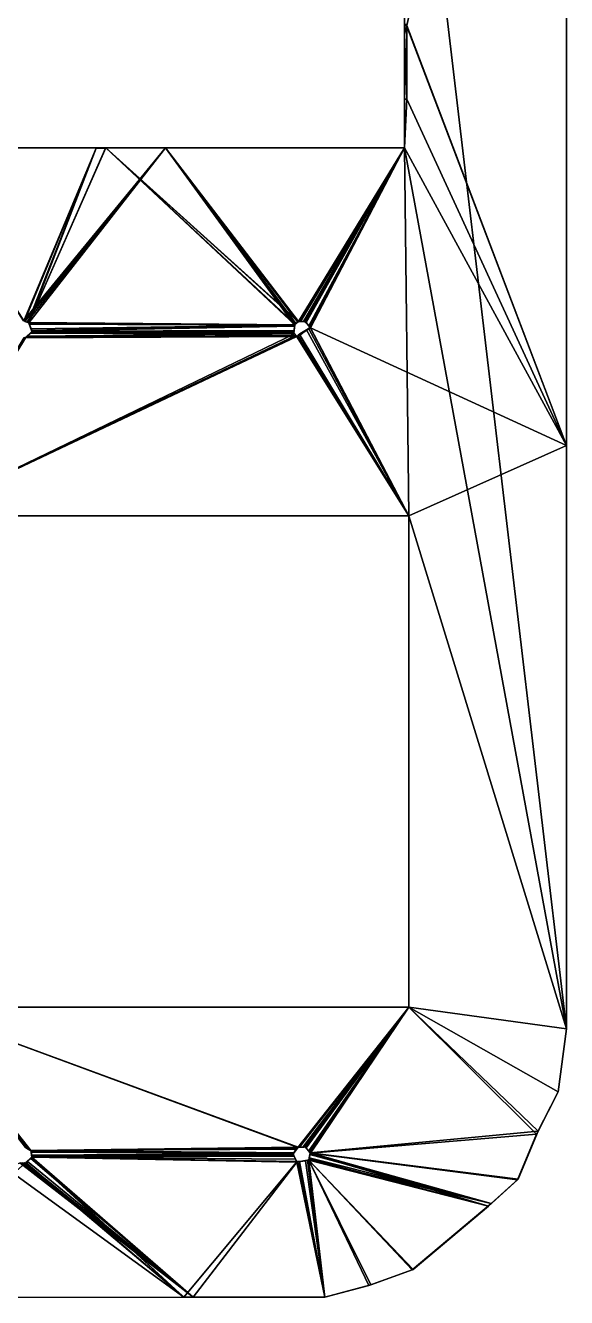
# Model space of a CAD drawing. Extents: x -24027 to 8739, y -18642 to 13672.
# Drawn here: x 3580 to 8739, y -18632 to -6504 of the extents above; entities that cross this region are included whole.
import ezdxf

# ---------------------------------------------------------------- set-up
doc = ezdxf.new("R2010")
doc.units = 0
doc.layers.get('0').update_dxf_attribs({"linetype": 'CONTINUOUS'})

msp = doc.modelspace()

# ---------------------------------------------------------------- linework, layer by layer
at = {"color": 7}
for points in [[(8739, -16071, -3442), (7194, -2988, -3442), (8739, 11101, -3442), (8739, -16071, -3442)], [(8739, -16071, -3442), (8739, 11101, -3442), (8739, 336, -4435), (8739, -16071, -3442)], [(7215, -6505, -4435), (8739, 336, -4435), (7214, -6504, -4435), (7215, -6505, -4435)], [(8739, 336, -4435), (7215, -6505, -4435), (8739, -10508, -4435), (8739, 336, -4435)], [(8739, -16071, -3442), (8739, 336, -4435), (8739, -10508, -4435), (8739, -16071, -3442)], [(7194, -2988, -3442), (7194, -7672, -3442), (7194, -4214, -4115), (7194, -2988, -3442)], [(7194, -2988, -3442), (8739, -16071, -3442), (7194, -7672, -3442), (7194, -2988, -3442)], [(7194, -6505, -4113), (7194, -4214, -4115), (7194, -7672, -3442), (7194, -6505, -4113)], [(7194, -6495, -4165), (7194, -4214, -4115), (7194, -6505, -4113), (7194, -6495, -4165)], [(7211, -6494, -4377), (7194, -6495, -4165), (7215, -6505, -4374), (7211, -6494, -4377)], [(7194, -6505, -4113), (7215, -6505, -4374), (7194, -6495, -4165), (7194, -6505, -4113)], [(7194, -6587, -4112), (7194, -6505, -4113), (7194, -7672, -3442), (7194, -6587, -4112)], [(7215, -6505, -4374), (7194, -6587, -4112), (7215, -7206, -4373), (7215, -6505, -4374)], [(7194, -6587, -4112), (7215, -6505, -4374), (7194, -6505, -4113), (7194, -6587, -4112)], [(7215, -6505, -4374), (7214, -6504, -4435), (7211, -6494, -4377), (7215, -6505, -4374)], [(7214, -6504, -4435), (7215, -6505, -4374), (7215, -6505, -4435), (7214, -6504, -4435)], [(7215, -6515, -4435), (8739, -10508, -4435), (7215, -6505, -4435), (7215, -6515, -4435)], [(7215, -6505, -4374), (7215, -7206, -4373), (7215, -6515, -4435), (7215, -6505, -4374)], [(7215, -6505, -4435), (7215, -6505, -4374), (7215, -6515, -4435), (7215, -6505, -4435)], [(7215, -7206, -4435), (8739, -10508, -4435), (7215, -6515, -4435), (7215, -7206, -4435)], [(7215, -7206, -4435), (7215, -6515, -4435), (7215, -7206, -4373), (7215, -7206, -4435)], [(7194, -7206, -4115), (7215, -7206, -4373), (7194, -6587, -4112), (7194, -7206, -4115)], [(7194, -7206, -4115), (7194, -6587, -4112), (7194, -7672, -3442), (7194, -7206, -4115)], [(7194, -7206, -4435), (7194, -7672, -4435), (7215, -7206, -4435), (7194, -7206, -4435)], [(7215, -7206, -4435), (7194, -7672, -4435), (8739, -10508, -4435), (7215, -7206, -4435)], [(7194, -7206, -4115), (7194, -7206, -4435), (7215, -7206, -4373), (7194, -7206, -4115)], [(7215, -7206, -4435), (7215, -7206, -4373), (7194, -7206, -4435), (7215, -7206, -4435)], [(7194, -7672, -4435), (7194, -7206, -4435), (7194, -7206, -4115), (7194, -7672, -4435)], [(7194, -7672, -3442), (7194, -7672, -4435), (7194, -7206, -4115), (7194, -7672, -3442)], [(4916, -7672, -3442), (2510, -7672, -3442), (4255, -7672, -4433), (4916, -7672, -3442)], [(4916, -7672, -3442), (3562, -9322, -3442), (2510, -7672, -3442), (4916, -7672, -3442)], [(2510, -7672, -4435), (4255, -7672, -4433), (2510, -7672, -3442), (2510, -7672, -4435)], [(4255, -7672, -4435), (4255, -7672, -4433), (2510, -7672, -4435), (4255, -7672, -4435)], [(4255, -7672, -4435), (2510, -7672, -4435), (4255, -7673, -4435), (4255, -7672, -4435)], [(2510, -7672, -4435), (3566, -9322, -4435), (4255, -7673, -4435), (2510, -7672, -4435)], [(3573, -9326, -3442), (3562, -9322, -3442), (4916, -7672, -3442), (3573, -9326, -3442)], [(3571, -9324, -4435), (4255, -7673, -4435), (3566, -9322, -4435), (3571, -9324, -4435)], [(3602, -9336, -4435), (4255, -7673, -4435), (3571, -9324, -4435), (3602, -9336, -4435)], [(3573, -9326, -3442), (4916, -7672, -3442), (3593, -9334, -3442), (3573, -9326, -3442)], [(3593, -9334, -3442), (4916, -7672, -3442), (3612, -9339, -3442), (3593, -9334, -3442)], [(3611, -9338, -4435), (4255, -7673, -4435), (3602, -9336, -4435), (3611, -9338, -4435)], [(4348, -7672, -4435), (3611, -9338, -4435), (6147, -9358, -4435), (4348, -7672, -4435)], [(4342, -7673, -4435), (3611, -9338, -4435), (4348, -7672, -4435), (4342, -7673, -4435)], [(4255, -7673, -4435), (3611, -9338, -4435), (4342, -7673, -4435), (4255, -7673, -4435)], [(6145, -9362, -3442), (3612, -9339, -3442), (4916, -7672, -3442), (6145, -9362, -3442)], [(4343, -7672, -4430), (4916, -7672, -3442), (4255, -7672, -4433), (4343, -7672, -4430)], [(4255, -7673, -4435), (4255, -7672, -4433), (4255, -7672, -4435), (4255, -7673, -4435)], [(4342, -7673, -4435), (4343, -7672, -4430), (4255, -7672, -4433), (4342, -7673, -4435)], [(4342, -7673, -4435), (4255, -7672, -4433), (4255, -7673, -4435), (4342, -7673, -4435)], [(4348, -7672, -4435), (4343, -7672, -4430), (4342, -7673, -4435), (4348, -7672, -4435)], [(4343, -7672, -4430), (4348, -7672, -4435), (4916, -7672, -3442), (4343, -7672, -4430)], [(6179, -9330, -4435), (4348, -7672, -4435), (6153, -9351, -4435), (6179, -9330, -4435)], [(4348, -7672, -4435), (6179, -9330, -4435), (6183, -9328, -4435), (4348, -7672, -4435)], [(4348, -7672, -4435), (6183, -9328, -4435), (7194, -7672, -4435), (4348, -7672, -4435)], [(6149, -9354, -4435), (6153, -9351, -4435), (4348, -7672, -4435), (6149, -9354, -4435)], [(6147, -9358, -4435), (6149, -9354, -4435), (4348, -7672, -4435), (6147, -9358, -4435)], [(4348, -7672, -4435), (7194, -7672, -4435), (4916, -7672, -3442), (4348, -7672, -4435)], [(7194, -7672, -3442), (4916, -7672, -3442), (7194, -7672, -4435), (7194, -7672, -3442)], [(6150, -9353, -3442), (4916, -7672, -3442), (6159, -9345, -3442), (6150, -9353, -3442)], [(6145, -9362, -3442), (4916, -7672, -3442), (6150, -9353, -3442), (6145, -9362, -3442)], [(6176, -9332, -3442), (6159, -9345, -3442), (4916, -7672, -3442), (6176, -9332, -3442)], [(6176, -9332, -3442), (4916, -7672, -3442), (6183, -9327, -3442), (6176, -9332, -3442)], [(4916, -7672, -3442), (7194, -7672, -3442), (6183, -9327, -3442), (4916, -7672, -3442)], [(6191, -9327, -4435), (7194, -7672, -4435), (6183, -9328, -4435), (6191, -9327, -4435)], [(6201, -9327, -3442), (6183, -9327, -3442), (7194, -7672, -3442), (6201, -9327, -3442)], [(6240, -9326, -4435), (7194, -7672, -4435), (6191, -9327, -4435), (6240, -9326, -4435)], [(7194, -7672, -3442), (6232, -9326, -3442), (6201, -9327, -3442), (7194, -7672, -3442)], [(6232, -9326, -3442), (7194, -7672, -3442), (6256, -9335, -3442), (6232, -9326, -3442)], [(6240, -9326, -4435), (6251, -9330, -4435), (7194, -7672, -4435), (6240, -9326, -4435)], [(6251, -9330, -4435), (6291, -9380, -4435), (7194, -7672, -4435), (6251, -9330, -4435)], [(6281, -9367, -3442), (6256, -9335, -3442), (7194, -7672, -3442), (6281, -9367, -3442)], [(6296, -9384, -3442), (6281, -9367, -3442), (7194, -7672, -3442), (6296, -9384, -3442)], [(6291, -9380, -4435), (6297, -9388, -4435), (7194, -7672, -4435), (6291, -9380, -4435)], [(7194, -7672, -3442), (7236, -11179, -3442), (6296, -9384, -3442), (7194, -7672, -3442)], [(8739, -10508, -4435), (7194, -7672, -4435), (6297, -9388, -4435), (8739, -10508, -4435)], [(7236, -11179, -3442), (7194, -7672, -3442), (8739, -16071, -3442), (7236, -11179, -3442)], [(3593, -9334, -3442), (3571, -9324, -4435), (3573, -9326, -3442), (3593, -9334, -3442)], [(3593, -9334, -3442), (3602, -9336, -4435), (3571, -9324, -4435), (3593, -9334, -3442)], [(3593, -9334, -3442), (3612, -9339, -3442), (3602, -9336, -4435), (3593, -9334, -3442)], [(3611, -9338, -4435), (3602, -9336, -4435), (3612, -9339, -3442), (3611, -9338, -4435)], [(3611, -9338, -4435), (3612, -9339, -3442), (3613, -9344, -4435), (3611, -9338, -4435)], [(3611, -9338, -4435), (3613, -9344, -4435), (6147, -9358, -4435), (3611, -9338, -4435)], [(6153, -9351, -4435), (6159, -9345, -3442), (6179, -9330, -4435), (6153, -9351, -4435)], [(6179, -9330, -4435), (6159, -9345, -3442), (6176, -9332, -3442), (6179, -9330, -4435)], [(6176, -9332, -3442), (6183, -9327, -3442), (6179, -9330, -4435), (6176, -9332, -3442)], [(6183, -9328, -4435), (6179, -9330, -4435), (6183, -9327, -3442), (6183, -9328, -4435)], [(6183, -9328, -4435), (6183, -9327, -3442), (6191, -9327, -4435), (6183, -9328, -4435)], [(6201, -9327, -3442), (6191, -9327, -4435), (6183, -9327, -3442), (6201, -9327, -3442)], [(6191, -9327, -4435), (6201, -9327, -3442), (6240, -9326, -4435), (6191, -9327, -4435)], [(6232, -9326, -3442), (6240, -9326, -4435), (6201, -9327, -3442), (6232, -9326, -3442)], [(6232, -9326, -3442), (6256, -9335, -3442), (6240, -9326, -4435), (6232, -9326, -3442)], [(6251, -9330, -4435), (6240, -9326, -4435), (6256, -9335, -3442), (6251, -9330, -4435)], [(6291, -9380, -4435), (6251, -9330, -4435), (6281, -9367, -3442), (6291, -9380, -4435)], [(6256, -9335, -3442), (6281, -9367, -3442), (6251, -9330, -4435), (6256, -9335, -3442)], [(2551, -11179, -3442), (6144, -9443, -3442), (6157, -9459, -3442), (2551, -11179, -3442)], [(2551, -11179, -3442), (3581, -9482, -3442), (6144, -9443, -3442), (2551, -11179, -3442)], [(6157, -9459, -3442), (6164, -9468, -3442), (2551, -11179, -3442), (6157, -9459, -3442)], [(3599, -9466, -3442), (6144, -9443, -3442), (3581, -9482, -3442), (3599, -9466, -3442)], [(3585, -9476, -4435), (3636, -9430, -4435), (3599, -9466, -3442), (3585, -9476, -4435)], [(3585, -9476, -4435), (6166, -9469, -4435), (3636, -9430, -4435), (3585, -9476, -4435)], [(3631, -9437, -3442), (3599, -9466, -3442), (3636, -9430, -4435), (3631, -9437, -3442)], [(3631, -9437, -3442), (6144, -9443, -3442), (3599, -9466, -3442), (3631, -9437, -3442)], [(3612, -9339, -3442), (6145, -9362, -3442), (3618, -9353, -3442), (3612, -9339, -3442)], [(3618, -9353, -3442), (3613, -9344, -4435), (3612, -9339, -3442), (3618, -9353, -3442)], [(3637, -9412, -4435), (3613, -9344, -4435), (3633, -9396, -3442), (3637, -9412, -4435)], [(3618, -9353, -3442), (3633, -9396, -3442), (3613, -9344, -4435), (3618, -9353, -3442)], [(3613, -9344, -4435), (3637, -9412, -4435), (6147, -9358, -4435), (3613, -9344, -4435)], [(3618, -9353, -3442), (6145, -9362, -3442), (3633, -9396, -3442), (3618, -9353, -3442)], [(3631, -9437, -3442), (3636, -9430, -4435), (3641, -9424, -3442), (3631, -9437, -3442)], [(3631, -9437, -3442), (3641, -9424, -3442), (6144, -9443, -3442), (3631, -9437, -3442)], [(3633, -9396, -3442), (6145, -9362, -3442), (3641, -9419, -3442), (3633, -9396, -3442)], [(3637, -9412, -4435), (3633, -9396, -3442), (3641, -9419, -3442), (3637, -9412, -4435)], [(3641, -9424, -4435), (3641, -9424, -3442), (3636, -9430, -4435), (3641, -9424, -4435)], [(3636, -9430, -4435), (6141, -9440, -4435), (3641, -9424, -4435), (3636, -9430, -4435)], [(6141, -9440, -4435), (3636, -9430, -4435), (6162, -9465, -4435), (6141, -9440, -4435)], [(6162, -9465, -4435), (3636, -9430, -4435), (6166, -9469, -4435), (6162, -9465, -4435)], [(3637, -9412, -4435), (3641, -9422, -4435), (6147, -9358, -4435), (3637, -9412, -4435)], [(3641, -9419, -3442), (3641, -9422, -4435), (3637, -9412, -4435), (3641, -9419, -3442)], [(6147, -9362, -4435), (6147, -9358, -4435), (3641, -9422, -4435), (6147, -9362, -4435)], [(6140, -9426, -4435), (6147, -9362, -4435), (3641, -9422, -4435), (6140, -9426, -4435)], [(6145, -9362, -3442), (6145, -9372, -3442), (3641, -9419, -3442), (6145, -9362, -3442)], [(6141, -9412, -3442), (3641, -9419, -3442), (6145, -9372, -3442), (6141, -9412, -3442)], [(6138, -9434, -3442), (3641, -9419, -3442), (6141, -9412, -3442), (6138, -9434, -3442)], [(3641, -9424, -3442), (3641, -9419, -3442), (6138, -9434, -3442), (3641, -9424, -3442)], [(3641, -9419, -3442), (3641, -9424, -3442), (3641, -9422, -4435), (3641, -9419, -3442)], [(3641, -9424, -4435), (3641, -9422, -4435), (3641, -9424, -3442), (3641, -9424, -4435)], [(6139, -9436, -4435), (6140, -9426, -4435), (3641, -9422, -4435), (6139, -9436, -4435)], [(3641, -9422, -4435), (3641, -9424, -4435), (6139, -9436, -4435), (3641, -9422, -4435)], [(6138, -9434, -3442), (6144, -9443, -3442), (3641, -9424, -3442), (6138, -9434, -3442)], [(6141, -9440, -4435), (6139, -9436, -4435), (3641, -9424, -4435), (6141, -9440, -4435)], [(6140, -9426, -4435), (6138, -9434, -3442), (6141, -9412, -3442), (6140, -9426, -4435)], [(6139, -9436, -4435), (6138, -9434, -3442), (6140, -9426, -4435), (6139, -9436, -4435)], [(6139, -9436, -4435), (6141, -9440, -4435), (6138, -9434, -3442), (6139, -9436, -4435)], [(6141, -9440, -4435), (6144, -9443, -3442), (6138, -9434, -3442), (6141, -9440, -4435)], [(6140, -9426, -4435), (6141, -9412, -3442), (6147, -9362, -4435), (6140, -9426, -4435)], [(6145, -9372, -3442), (6147, -9362, -4435), (6141, -9412, -3442), (6145, -9372, -3442)], [(6144, -9443, -3442), (6141, -9440, -4435), (6157, -9459, -3442), (6144, -9443, -3442)], [(6162, -9465, -4435), (6157, -9459, -3442), (6141, -9440, -4435), (6162, -9465, -4435)], [(6145, -9362, -3442), (6150, -9353, -3442), (6147, -9358, -4435), (6145, -9362, -3442)], [(6145, -9362, -3442), (6147, -9358, -4435), (6147, -9362, -4435), (6145, -9362, -3442)], [(6145, -9362, -3442), (6147, -9362, -4435), (6145, -9372, -3442), (6145, -9362, -3442)], [(6149, -9354, -4435), (6147, -9358, -4435), (6150, -9353, -3442), (6149, -9354, -4435)], [(6149, -9354, -4435), (6150, -9353, -3442), (6153, -9351, -4435), (6149, -9354, -4435)], [(6159, -9345, -3442), (6153, -9351, -4435), (6150, -9353, -3442), (6159, -9345, -3442)], [(6157, -9459, -3442), (6162, -9465, -4435), (6164, -9468, -3442), (6157, -9459, -3442)], [(6198, -9459, -3442), (6164, -9468, -3442), (6181, -9465, -4435), (6198, -9459, -3442)], [(6198, -9459, -3442), (7236, -11179, -3442), (6164, -9468, -3442), (6198, -9459, -3442)], [(6180, -9458, -4435), (6181, -9465, -4435), (6281, -9397, -4435), (6180, -9458, -4435)], [(6281, -9397, -4435), (6260, -9405, -3442), (6180, -9458, -4435), (6281, -9397, -4435)], [(6196, -9444, -3442), (6180, -9458, -4435), (6260, -9405, -3442), (6196, -9444, -3442)], [(6180, -9458, -4435), (6196, -9444, -3442), (6198, -9459, -3442), (6180, -9458, -4435)], [(6198, -9459, -3442), (6181, -9465, -4435), (6180, -9458, -4435), (6198, -9459, -3442)], [(6181, -9465, -4435), (7236, -11179, -4435), (6281, -9397, -4435), (6181, -9465, -4435)], [(6198, -9459, -3442), (6196, -9444, -3442), (6260, -9405, -3442), (6198, -9459, -3442)], [(6260, -9405, -3442), (7236, -11179, -3442), (6198, -9459, -3442), (6260, -9405, -3442)], [(6260, -9405, -3442), (6281, -9397, -4435), (6296, -9384, -3442), (6260, -9405, -3442)], [(6260, -9405, -3442), (6296, -9384, -3442), (7236, -11179, -3442), (6260, -9405, -3442)], [(6281, -9367, -3442), (6296, -9384, -3442), (6291, -9380, -4435), (6281, -9367, -3442)], [(6297, -9388, -4435), (6296, -9384, -3442), (6281, -9397, -4435), (6297, -9388, -4435)], [(6281, -9397, -4435), (7236, -11179, -4435), (6297, -9388, -4435), (6281, -9397, -4435)], [(6297, -9388, -4435), (6291, -9380, -4435), (6296, -9384, -3442), (6297, -9388, -4435)], [(8739, -10508, -4435), (6297, -9388, -4435), (7236, -11179, -4435), (8739, -10508, -4435)], [(7236, -11179, -3442), (2551, -11179, -3442), (6164, -9468, -3442), (7236, -11179, -3442)], [(7236, -11179, -4435), (6166, -9469, -4435), (2551, -11179, -4435), (7236, -11179, -4435)], [(3577, -9484, -4435), (2551, -11179, -4435), (6166, -9469, -4435), (3577, -9484, -4435)], [(3581, -9482, -3442), (2551, -11179, -3442), (3569, -9481, -3442), (3581, -9482, -3442)], [(3581, -9482, -3442), (3569, -9481, -3442), (3577, -9484, -4435), (3581, -9482, -3442)], [(3577, -9484, -4435), (6166, -9469, -4435), (3585, -9476, -4435), (3577, -9484, -4435)], [(3581, -9482, -3442), (3577, -9484, -4435), (3585, -9476, -4435), (3581, -9482, -3442)], [(3581, -9482, -3442), (3585, -9476, -4435), (3599, -9466, -3442), (3581, -9482, -3442)], [(6166, -9469, -4435), (6164, -9468, -3442), (6162, -9465, -4435), (6166, -9469, -4435)], [(6166, -9469, -4435), (6181, -9465, -4435), (6164, -9468, -3442), (6166, -9469, -4435)], [(6181, -9465, -4435), (6166, -9469, -4435), (7236, -11179, -4435), (6181, -9465, -4435)], [(8739, -16071, -4435), (8739, -10508, -4435), (7236, -11179, -4435), (8739, -16071, -4435)], [(8739, -16071, -4435), (8739, -16071, -3442), (8739, -10508, -4435), (8739, -16071, -4435)], [(7236, -11179, -4435), (2551, -11179, -4435), (2551, -11179, -3442), (7236, -11179, -4435)], [(7236, -11179, -4435), (2551, -11179, -3442), (7236, -11179, -3442), (7236, -11179, -4435)], [(7236, -15863, -4435), (8739, -16071, -4435), (7236, -11179, -4435), (7236, -15863, -4435)], [(7236, -11179, -3442), (7236, -15863, -3442), (7236, -15863, -4435), (7236, -11179, -3442)], [(7236, -11179, -4435), (7236, -11179, -3442), (7236, -15863, -4435), (7236, -11179, -4435)], [(7236, -11179, -3442), (8739, -16071, -3442), (7236, -15863, -3442), (7236, -11179, -3442)], [(2551, -15863, -3442), (6176, -17201, -3442), (3632, -17231, -3442), (2551, -15863, -3442)], [(2551, -15863, -3442), (3632, -17231, -3442), (3610, -17222, -3442), (2551, -15863, -3442)], [(2551, -15863, -3442), (3610, -17222, -3442), (3579, -17202, -3442), (2551, -15863, -3442)], [(2551, -15863, -4435), (6179, -17199, -4435), (7236, -15863, -4435), (2551, -15863, -4435)], [(2551, -15863, -4435), (3632, -17231, -4435), (6179, -17199, -4435), (2551, -15863, -4435)], [(3622, -17227, -4435), (2551, -15863, -4435), (3574, -17195, -4435), (3622, -17227, -4435)], [(3632, -17231, -4435), (2551, -15863, -4435), (3622, -17227, -4435), (3632, -17231, -4435)], [(2551, -15863, -3442), (7236, -15863, -3442), (6176, -17201, -3442), (2551, -15863, -3442)], [(2551, -15863, -3442), (2551, -15863, -4435), (7236, -15863, -3442), (2551, -15863, -3442)], [(2551, -15863, -4435), (7236, -15863, -4435), (7236, -15863, -3442), (2551, -15863, -4435)], [(7236, -15863, -3442), (6193, -17200, -3442), (6176, -17201, -3442), (7236, -15863, -3442)], [(6187, -17198, -4435), (7236, -15863, -4435), (6179, -17199, -4435), (6187, -17198, -4435)], [(6236, -17197, -4435), (7236, -15863, -4435), (6187, -17198, -4435), (6236, -17197, -4435)], [(6193, -17200, -3442), (7236, -15863, -3442), (6224, -17199, -3442), (6193, -17200, -3442)], [(6249, -17196, -3442), (6224, -17199, -3442), (7236, -15863, -3442), (6249, -17196, -3442)], [(6247, -17195, -4435), (7236, -15863, -4435), (6236, -17197, -4435), (6247, -17195, -4435)], [(6247, -17195, -4435), (6251, -17199, -4435), (7236, -15863, -4435), (6247, -17195, -4435)], [(6249, -17196, -3442), (7236, -15863, -3442), (6256, -17204, -3442), (6249, -17196, -3442)], [(6251, -17199, -4435), (6291, -17248, -4435), (7236, -15863, -4435), (6251, -17199, -4435)], [(6256, -17204, -3442), (7236, -15863, -3442), (6281, -17235, -3442), (6256, -17204, -3442)], [(6281, -17235, -3442), (7236, -15863, -3442), (6296, -17252, -3442), (6281, -17235, -3442)], [(6291, -17248, -4435), (6297, -17256, -4435), (7236, -15863, -4435), (6291, -17248, -4435)], [(6296, -17252, -3442), (7236, -15863, -3442), (8468, -17047, -3442), (6296, -17252, -3442)], [(6297, -17256, -4435), (8454, -17075, -4435), (7236, -15863, -4435), (6297, -17256, -4435)], [(8659, -16671, -4435), (7236, -15863, -4435), (8454, -17075, -4435), (8659, -16671, -4435)], [(8739, -16071, -4435), (7236, -15863, -4435), (8659, -16671, -4435), (8739, -16071, -4435)], [(8659, -16671, -3442), (8468, -17047, -3442), (7236, -15863, -3442), (8659, -16671, -3442)], [(8739, -16071, -3442), (8659, -16671, -3442), (7236, -15863, -3442), (8739, -16071, -3442)], [(8659, -16671, -3442), (8739, -16071, -3442), (8659, -16671, -4435), (8659, -16671, -3442)], [(8659, -16671, -4435), (8739, -16071, -3442), (8739, -16071, -4435), (8659, -16671, -4435)], [(8454, -17075, -4435), (8468, -17047, -3442), (8659, -16671, -4435), (8454, -17075, -4435)], [(8659, -16671, -3442), (8659, -16671, -4435), (8468, -17047, -3442), (8659, -16671, -3442)], [(8277, -17503, -3442), (6296, -17252, -3442), (8468, -17047, -3442), (8277, -17503, -3442)], [(8454, -17075, -4435), (6297, -17256, -4435), (8271, -17510, -4435), (8454, -17075, -4435)], [(8271, -17510, -4435), (8277, -17503, -3442), (8454, -17075, -4435), (8271, -17510, -4435)], [(8468, -17047, -3442), (8454, -17075, -4435), (8277, -17503, -3442), (8468, -17047, -3442)], [(3574, -17195, -4435), (3579, -17202, -3442), (3610, -17222, -3442), (3574, -17195, -4435)], [(3610, -17222, -3442), (3622, -17227, -4435), (3574, -17195, -4435), (3610, -17222, -3442)], [(6173, -17207, -4435), (6179, -17199, -4435), (3632, -17231, -4435), (6173, -17207, -4435)], [(6176, -17201, -3442), (6162, -17219, -3442), (3632, -17231, -3442), (6176, -17201, -3442)], [(6135, -17258, -4435), (6173, -17207, -4435), (3632, -17231, -4435), (6135, -17258, -4435)], [(6138, -17251, -3442), (3632, -17231, -3442), (6162, -17219, -3442), (6138, -17251, -3442)], [(6162, -17219, -3442), (6173, -17207, -4435), (6135, -17258, -4435), (6162, -17219, -3442)], [(6162, -17219, -3442), (6135, -17258, -4435), (6138, -17251, -3442), (6162, -17219, -3442)], [(6162, -17219, -3442), (6176, -17201, -3442), (6173, -17207, -4435), (6162, -17219, -3442)], [(6173, -17207, -4435), (6176, -17201, -3442), (6179, -17199, -4435), (6173, -17207, -4435)], [(6179, -17199, -4435), (6176, -17201, -3442), (6187, -17198, -4435), (6179, -17199, -4435)], [(6193, -17200, -3442), (6187, -17198, -4435), (6176, -17201, -3442), (6193, -17200, -3442)], [(6187, -17198, -4435), (6224, -17199, -3442), (6236, -17197, -4435), (6187, -17198, -4435)], [(6187, -17198, -4435), (6193, -17200, -3442), (6224, -17199, -3442), (6187, -17198, -4435)], [(6236, -17197, -4435), (6224, -17199, -3442), (6249, -17196, -3442), (6236, -17197, -4435)], [(6236, -17197, -4435), (6249, -17196, -3442), (6247, -17195, -4435), (6236, -17197, -4435)], [(6247, -17195, -4435), (6249, -17196, -3442), (6251, -17199, -4435), (6247, -17195, -4435)], [(6251, -17199, -4435), (6249, -17196, -3442), (6256, -17204, -3442), (6251, -17199, -4435)], [(6256, -17204, -3442), (6281, -17235, -3442), (6251, -17199, -4435), (6256, -17204, -3442)], [(6291, -17248, -4435), (6251, -17199, -4435), (6281, -17235, -3442), (6291, -17248, -4435)], [(3581, -17351, -3442), (3599, -17334, -3442), (5180, -18629, -3442), (3581, -17351, -3442)], [(3599, -17334, -3442), (3581, -17351, -3442), (3585, -17345, -4435), (3599, -17334, -3442)], [(3585, -17345, -4435), (5089, -18629, -4435), (3636, -17298, -4435), (3585, -17345, -4435)], [(3636, -17298, -4435), (3599, -17334, -3442), (3585, -17345, -4435), (3636, -17298, -4435)], [(3636, -17298, -4435), (3631, -17305, -3442), (3599, -17334, -3442), (3636, -17298, -4435)], [(3599, -17334, -3442), (3631, -17305, -3442), (5180, -18629, -3442), (3599, -17334, -3442)], [(3610, -17222, -3442), (3632, -17231, -3442), (3622, -17227, -4435), (3610, -17222, -3442)], [(3632, -17231, -4435), (3622, -17227, -4435), (3632, -17231, -3442), (3632, -17231, -4435)], [(3631, -17305, -3442), (3641, -17293, -3442), (5180, -18629, -3442), (3631, -17305, -3442)], [(3631, -17305, -3442), (3636, -17298, -4435), (3641, -17293, -3442), (3631, -17305, -3442)], [(3633, -17238, -4435), (6133, -17262, -4435), (3632, -17231, -4435), (3633, -17238, -4435)], [(6133, -17262, -4435), (6135, -17258, -4435), (3632, -17231, -4435), (6133, -17262, -4435)], [(3632, -17231, -3442), (6133, -17260, -3442), (3635, -17246, -3442), (3632, -17231, -3442)], [(6133, -17260, -3442), (3632, -17231, -3442), (6138, -17251, -3442), (6133, -17260, -3442)], [(3635, -17246, -3442), (3633, -17238, -4435), (3632, -17231, -3442), (3635, -17246, -3442)], [(3632, -17231, -4435), (3632, -17231, -3442), (3633, -17238, -4435), (3632, -17231, -4435)], [(3640, -17285, -4435), (6133, -17262, -4435), (3633, -17238, -4435), (3640, -17285, -4435)], [(3640, -17285, -4435), (3633, -17238, -4435), (3639, -17276, -3442), (3640, -17285, -4435)], [(3635, -17246, -3442), (3639, -17276, -3442), (3633, -17238, -4435), (3635, -17246, -3442)], [(3635, -17246, -3442), (6133, -17260, -3442), (3639, -17276, -3442), (3635, -17246, -3442)], [(3636, -17298, -4435), (5089, -18629, -4435), (3641, -17293, -4435), (3636, -17298, -4435)], [(3641, -17293, -4435), (3641, -17293, -3442), (3636, -17298, -4435), (3641, -17293, -4435)], [(3639, -17276, -3442), (6133, -17260, -3442), (3641, -17293, -3442), (3639, -17276, -3442)], [(3639, -17276, -3442), (3641, -17293, -3442), (3640, -17285, -4435), (3639, -17276, -3442)], [(3641, -17293, -4435), (6133, -17262, -4435), (3640, -17285, -4435), (3641, -17293, -4435)], [(3641, -17293, -4435), (3640, -17285, -4435), (3641, -17293, -3442), (3641, -17293, -4435)], [(6138, -17279, -3442), (3641, -17293, -3442), (6133, -17260, -3442), (6138, -17279, -3442)], [(6133, -17262, -4435), (3641, -17293, -4435), (6135, -17270, -4435), (6133, -17262, -4435)], [(6135, -17270, -4435), (3641, -17293, -4435), (6142, -17285, -4435), (6135, -17270, -4435)], [(6154, -17313, -3442), (3641, -17293, -3442), (6138, -17279, -3442), (6154, -17313, -3442)], [(6142, -17285, -4435), (3641, -17293, -4435), (6166, -17337, -4435), (6142, -17285, -4435)], [(6166, -17337, -4435), (3641, -17293, -4435), (6166, -17339, -4435), (6166, -17337, -4435)], [(6166, -17339, -4435), (3641, -17293, -4435), (5089, -18629, -4435), (6166, -17339, -4435)], [(5180, -18629, -3442), (3641, -17293, -3442), (6166, -17340, -3442), (5180, -18629, -3442)], [(6154, -17313, -3442), (6164, -17336, -3442), (3641, -17293, -3442), (6154, -17313, -3442)], [(6164, -17336, -3442), (6166, -17340, -3442), (3641, -17293, -3442), (6164, -17336, -3442)], [(5089, -18629, -4435), (6435, -18628, -4435), (6166, -17339, -4435), (5089, -18629, -4435)], [(5180, -18629, -3442), (6166, -17340, -3442), (6434, -18628, -3442), (5180, -18629, -3442)], [(6138, -17251, -3442), (6135, -17258, -4435), (6133, -17260, -3442), (6138, -17251, -3442)], [(6133, -17262, -4435), (6133, -17260, -3442), (6135, -17258, -4435), (6133, -17262, -4435)], [(6133, -17262, -4435), (6135, -17270, -4435), (6133, -17260, -3442), (6133, -17262, -4435)], [(6138, -17279, -3442), (6133, -17260, -3442), (6135, -17270, -4435), (6138, -17279, -3442)], [(6142, -17285, -4435), (6138, -17279, -3442), (6135, -17270, -4435), (6142, -17285, -4435)], [(6142, -17285, -4435), (6154, -17313, -3442), (6138, -17279, -3442), (6142, -17285, -4435)], [(6166, -17337, -4435), (6166, -17337, -4366), (6142, -17285, -4435), (6166, -17337, -4435)], [(6154, -17313, -3442), (6142, -17285, -4435), (6166, -17337, -4366), (6154, -17313, -3442)], [(6154, -17313, -3442), (6166, -17337, -4366), (6164, -17336, -3442), (6154, -17313, -3442)], [(6192, -17336, -3442), (6164, -17336, -3442), (6166, -17337, -4366), (6192, -17336, -3442)], [(6164, -17336, -3442), (6166, -17337, -4366), (6166, -17340, -3442), (6164, -17336, -3442)], [(6164, -17336, -3442), (6171, -17340, -3442), (6166, -17337, -4366), (6164, -17336, -3442)], [(6171, -17340, -3442), (6164, -17336, -3442), (6192, -17336, -3442), (6171, -17340, -3442)], [(6178, -17337, -4435), (6192, -17336, -3442), (6166, -17337, -4366), (6178, -17337, -4435)], [(6178, -17337, -4435), (6166, -17337, -4435), (6169, -17339, -4435), (6178, -17337, -4435)], [(6166, -17339, -4435), (6166, -17340, -3442), (6166, -17337, -4366), (6166, -17339, -4435)], [(6171, -17340, -3442), (6169, -17339, -4435), (6166, -17337, -4366), (6171, -17340, -3442)], [(6178, -17337, -4435), (6166, -17337, -4366), (6166, -17337, -4435), (6178, -17337, -4435)], [(6166, -17337, -4435), (6166, -17337, -4366), (6169, -17339, -4435), (6166, -17337, -4435)], [(6166, -17337, -4366), (6166, -17337, -4435), (6166, -17339, -4435), (6166, -17337, -4366)], [(6169, -17339, -4435), (6166, -17339, -4435), (6435, -18628, -4435), (6169, -17339, -4435)], [(6171, -17340, -3442), (6166, -17340, -3442), (6169, -17339, -4435), (6171, -17340, -3442)], [(6166, -17339, -4435), (6169, -17339, -4435), (6166, -17340, -3442), (6166, -17339, -4435)], [(6171, -17340, -3442), (6434, -18628, -3442), (6166, -17340, -3442), (6171, -17340, -3442)], [(6169, -17339, -4435), (6435, -18628, -4435), (6178, -17337, -4435), (6169, -17339, -4435)], [(6171, -17340, -3442), (6192, -17336, -3442), (6434, -18628, -3442), (6171, -17340, -3442)], [(6178, -17337, -4435), (6435, -18628, -4435), (6268, -17324, -4435), (6178, -17337, -4435)], [(6268, -17324, -4435), (6249, -17328, -3442), (6178, -17337, -4435), (6268, -17324, -4435)], [(6192, -17336, -3442), (6178, -17337, -4435), (6249, -17328, -3442), (6192, -17336, -3442)], [(6192, -17336, -3442), (6249, -17328, -3442), (6434, -18628, -3442), (6192, -17336, -3442)], [(6249, -17328, -3442), (6268, -17324, -4435), (6281, -17323, -3442), (6249, -17328, -3442)], [(6249, -17328, -3442), (6281, -17323, -3442), (6434, -18628, -3442), (6249, -17328, -3442)], [(6268, -17324, -4435), (6435, -18628, -4435), (6282, -17321, -4435), (6268, -17324, -4435)], [(6282, -17321, -4435), (6281, -17323, -3442), (6268, -17324, -4435), (6282, -17321, -4435)], [(6281, -17235, -3442), (6296, -17252, -3442), (6291, -17248, -4435), (6281, -17235, -3442)], [(6284, -17311, -4435), (6284, -17299, -3442), (6281, -17323, -3442), (6284, -17311, -4435)], [(6284, -17299, -3442), (8019, -17736, -3442), (6281, -17323, -3442), (6284, -17299, -3442)], [(6284, -17311, -4435), (6281, -17323, -3442), (6282, -17321, -4435), (6284, -17311, -4435)], [(6873, -18510, -3442), (6434, -18628, -3442), (6281, -17323, -3442), (6873, -18510, -3442)], [(7267, -18369, -3442), (6873, -18510, -3442), (6281, -17323, -3442), (7267, -18369, -3442)], [(7267, -18369, -3442), (6281, -17323, -3442), (8019, -17736, -3442), (7267, -18369, -3442)], [(6282, -17321, -4435), (7994, -17760, -4435), (6284, -17311, -4435), (6282, -17321, -4435)], [(6854, -18516, -4435), (7277, -18364, -4435), (6282, -17321, -4435), (6854, -18516, -4435)], [(7994, -17760, -4435), (6282, -17321, -4435), (7277, -18364, -4435), (7994, -17760, -4435)], [(6854, -18516, -4435), (6282, -17321, -4435), (6435, -18628, -4435), (6854, -18516, -4435)], [(6295, -17263, -4435), (6284, -17311, -4435), (7994, -17760, -4435), (6295, -17263, -4435)], [(6284, -17311, -4435), (6295, -17263, -4435), (6284, -17299, -3442), (6284, -17311, -4435)], [(6292, -17269, -3442), (6284, -17299, -3442), (6295, -17263, -4435), (6292, -17269, -3442)], [(6292, -17269, -3442), (8019, -17736, -3442), (6284, -17299, -3442), (6292, -17269, -3442)], [(6297, -17256, -4435), (6291, -17248, -4435), (6296, -17252, -3442), (6297, -17256, -4435)], [(6292, -17269, -3442), (6295, -17263, -4435), (6296, -17252, -3442), (6292, -17269, -3442)], [(6292, -17269, -3442), (6296, -17252, -3442), (8019, -17736, -3442), (6292, -17269, -3442)], [(6297, -17256, -4435), (6296, -17252, -3442), (6295, -17263, -4435), (6297, -17256, -4435)], [(6297, -17256, -4435), (6295, -17263, -4435), (7994, -17760, -4435), (6297, -17256, -4435)], [(8277, -17503, -3442), (8019, -17736, -3442), (6296, -17252, -3442), (8277, -17503, -3442)], [(7994, -17760, -4435), (8271, -17510, -4435), (6297, -17256, -4435), (7994, -17760, -4435)], [(5089, -18629, -4435), (3467, -17450, -4435), (-84, -18632, -4435), (5089, -18629, -4435)], [(366, -18632, -3442), (3528, -17347, -3442), (5180, -18629, -3442), (366, -18632, -3442)], [(3467, -17450, -4435), (5089, -18629, -4435), (3577, -17352, -4435), (3467, -17450, -4435)], [(3548, -17347, -3442), (5180, -18629, -3442), (3528, -17347, -3442), (3548, -17347, -3442)], [(3569, -17349, -3442), (5180, -18629, -3442), (3548, -17347, -3442), (3569, -17349, -3442)], [(3581, -17351, -3442), (5180, -18629, -3442), (3569, -17349, -3442), (3581, -17351, -3442)], [(3581, -17351, -3442), (3569, -17349, -3442), (3577, -17352, -4435), (3581, -17351, -3442)], [(3577, -17352, -4435), (5089, -18629, -4435), (3585, -17345, -4435), (3577, -17352, -4435)], [(3577, -17352, -4435), (3585, -17345, -4435), (3581, -17351, -3442), (3577, -17352, -4435)], [(7994, -17760, -4435), (8019, -17736, -3442), (8271, -17510, -4435), (7994, -17760, -4435)], [(8277, -17503, -3442), (8271, -17510, -4435), (8019, -17736, -3442), (8277, -17503, -3442)], [(8019, -17736, -3442), (7994, -17760, -4435), (7267, -18369, -3442), (8019, -17736, -3442)], [(7277, -18364, -4435), (7267, -18369, -3442), (7994, -17760, -4435), (7277, -18364, -4435)], [(6854, -18516, -4435), (6873, -18510, -3442), (7277, -18364, -4435), (6854, -18516, -4435)], [(7267, -18369, -3442), (7277, -18364, -4435), (6873, -18510, -3442), (7267, -18369, -3442)], [(6434, -18628, -3442), (6873, -18510, -3442), (6854, -18516, -4435), (6434, -18628, -3442)], [(6854, -18516, -4435), (6435, -18628, -4435), (6434, -18628, -3442), (6854, -18516, -4435)], [(-84, -18632, -4435), (366, -18632, -3442), (5089, -18629, -4435), (-84, -18632, -4435)], [(5180, -18629, -3442), (5089, -18629, -4435), (366, -18632, -3442), (5180, -18629, -3442)], [(5089, -18629, -4435), (5180, -18629, -3442), (6435, -18628, -4435), (5089, -18629, -4435)], [(6434, -18628, -3442), (6435, -18628, -4435), (5180, -18629, -3442), (6434, -18628, -3442)]]:
    msp.add_polyline3d(points, dxfattribs=at)

doc.saveas('drawing.dxf')
